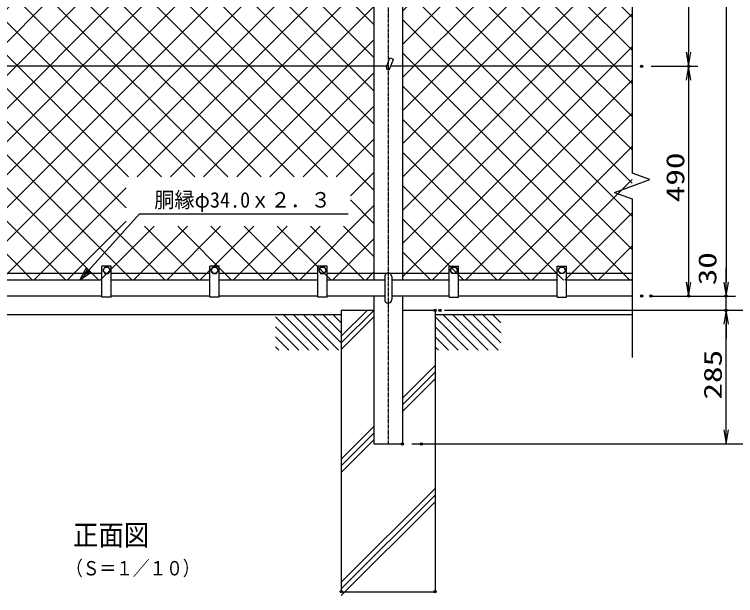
# Model space of a CAD drawing. Units: millimetres, scale not verified. Extents: x -2950 to 2950, y -2100 to 2100.
# Drawn here: x -1574 to -38, y -533 to 706 of the extents above; entities that cross this region are included whole.
import ezdxf
from ezdxf.enums import TextEntityAlignment as Align

# ---------------------------------------------------------------- set-up
doc = ezdxf.new("R2010")
doc.units = ezdxf.units.MM
doc.header["$LTSCALE"] = 10
doc.header["$PDMODE"] = 32
doc.header["$PDSIZE"] = 5
doc.linetypes.add('USER1', pattern=[1.125, 0.75, -0.125, 0.125, -0.125])
for name, color, linetype, lineweight in [('0-1_1', 7, 'Continuous', 25), ('0-2_0', 7, 'Continuous', 25), ('0-3_2', 7, 'Continuous', 25), ('0-4_EXTCNT-L', 2, 'Continuous', 25)]:
    doc.layers.add(name, color=color, linetype=linetype, lineweight=lineweight)
doc.layers.add('0-5_DEFPOINTS', color=7, linetype='Continuous')
doc.styles.add('ＭＳ ゴシック', font='')
doc.styles.get('ＭＳ ゴシック').set_extended_font_data('MS Gothic')

# ---------------------------------------------------------------- blocks, each defined once
blk = doc.blocks.new('C20')
at = {"layer": '0-1_1', "color": 4}
blk.add_line((27324.6, 28577.9), (28030, 27872.4), dxfattribs=at)
blk = doc.blocks.new('C21')
at = {"layer": '0-1_1', "color": 4}
blk.add_line((27492.2, 28622.4), (28242.2, 27872.4), dxfattribs=at)
blk = doc.blocks.new('C22')
at = {"layer": '0-1_1', "color": 4}
blk.add_line((27704.3, 28622.4), (28454.3, 27872.4), dxfattribs=at)
blk = doc.blocks.new('C23')
at = {"layer": '0-1_1', "color": 4}
blk.add_line((27916.4, 28622.4), (28666.4, 27872.4), dxfattribs=at)
blk = doc.blocks.new('C24')
at = {"layer": '0-1_1', "color": 4}
blk.add_line((28128.6, 28622.4), (28724.6, 28026.5), dxfattribs=at)
blk = doc.blocks.new('C25')
at = {"layer": '0-1_1', "color": 4}
blk.add_line((28340.7, 28622.4), (28724.6, 28238.6), dxfattribs=at)
blk = doc.blocks.new('C26')
at = {"layer": '0-1_1', "color": 4}
blk.add_line((28552.8, 28622.4), (28724.6, 28450.7), dxfattribs=at)
blk = doc.blocks.new('C27')
at = {"layer": '0-1_1', "color": 4}
blk.add_line((27324.6, 28365.8), (27817.9, 27872.4), dxfattribs=at)
blk = doc.blocks.new('C28')
at = {"layer": '0-1_1', "color": 4}
blk.add_line((27324.6, 28153.7), (27605.8, 27872.4), dxfattribs=at)
blk = doc.blocks.new('C29')
at = {"layer": '0-1_1', "color": 4}
blk.add_line((27324.6, 27941.5), (27393.6, 27872.4), dxfattribs=at)
blk = doc.blocks.new('C30')
at = {"layer": '0-1_1', "color": 4}
blk.add_line((30524.6, 28577.9), (31230, 27872.4), dxfattribs=at)
blk = doc.blocks.new('C31')
at = {"layer": '0-1_1', "color": 4}
blk.add_line((30692.2, 28622.4), (31442.2, 27872.4), dxfattribs=at)
blk = doc.blocks.new('C32')
at = {"layer": '0-1_1', "color": 4}
blk.add_line((30904.3, 28622.4), (31654.3, 27872.4), dxfattribs=at)
blk = doc.blocks.new('C33')
at = {"layer": '0-1_1', "color": 4}
blk.add_line((31116.4, 28622.4), (31866.4, 27872.4), dxfattribs=at)
blk = doc.blocks.new('C34')
at = {"layer": '0-1_1', "color": 4}
blk.add_line((31328.6, 28622.4), (31924.6, 28026.5), dxfattribs=at)
blk = doc.blocks.new('C35')
at = {"layer": '0-1_1', "color": 4}
blk.add_line((31540.7, 28622.4), (31924.6, 28238.6), dxfattribs=at)
blk = doc.blocks.new('C36')
at = {"layer": '0-1_1', "color": 4}
blk.add_line((31752.8, 28622.4), (31924.6, 28450.7), dxfattribs=at)
blk = doc.blocks.new('C37')
at = {"layer": '0-1_1', "color": 4}
blk.add_line((30524.6, 28365.8), (31017.9, 27872.4), dxfattribs=at)
blk = doc.blocks.new('C38')
at = {"layer": '0-1_1', "color": 4}
blk.add_line((30524.6, 28153.7), (30805.8, 27872.4), dxfattribs=at)
blk = doc.blocks.new('C39')
at = {"layer": '0-1_1', "color": 4}
blk.add_line((30524.6, 27941.5), (30593.6, 27872.4), dxfattribs=at)
blk = doc.blocks.new('C40')
at = {"layer": '0-1_1', "color": 4}
blk.add_line((34816.5, 35106.8), (34824.6, 35099.4), dxfattribs=at)
blk = doc.blocks.new('DARROWS')
at = {"layer": '0-2_0', "color": 2}
blk.add_line((0, 0), (-9.991, 0), dxfattribs=at)
blk.add_lwpolyline([(-10, -1.667), (0, 0), (-10, 1.667)], dxfattribs=at)
blk = doc.blocks.new('X60')
at = {"layer": '0-2_0', "color": 4}
for p, q in [((14605.3, 23797.7), (25612.3, 34804.7)), ((14605.3, 24504.8), (24905.2, 34804.7)), ((14605.3, 31575.8), (17834.1, 34804.7)), ((14605.3, 32282.9), (17127, 34804.7)), ((14605.3, 32990), (16419.9, 34804.7)), ((14605.3, 33697.2), (15712.8, 34804.7)), ((14605.3, 34404.3), (15005.7, 34804.7)), ((25999.3, 23498.2), (14692.8, 34804.7)), ((17672.9, 32531.6), (15399.9, 34804.7)), ((17672.9, 33238.7), (16107, 34804.7)), ((17672.9, 33945.9), (16814.1, 34804.7)), ((18330.6, 33995.3), (17521.2, 34804.7)), ((17731.9, 33995.3), (18541.2, 34804.7)), ((19037.7, 33995.3), (18228.3, 34804.7)), ((18439, 33995.3), (19248.3, 34804.7)), ((19744.8, 33995.3), (18935.4, 34804.7)), ((19146.1, 33995.3), (19955.4, 34804.7)), ((20451.9, 33995.3), (19642.5, 34804.7)), ((19853.2, 33995.3), (20662.5, 34804.7)), ((21159, 33995.3), (20349.7, 34804.7)), ((20560.3, 33995.3), (21369.6, 34804.7)), ((25999.3, 29862.2), (21056.8, 34804.7)), ((21267.4, 33995.3), (22076.8, 34804.7)), ((21664.5, 32271.1), (24198.1, 34804.7)), ((21664.5, 32978.2), (23491, 34804.7)), ((21664.5, 33685.3), (22783.9, 34804.7)), ((25999.3, 30569.3), (21763.9, 34804.7)), ((25999.3, 31276.4), (22471, 34804.7)), ((25999.3, 31983.5), (23178.1, 34804.7)), ((25999.3, 32690.6), (23885.2, 34804.7)), ((25999.3, 33397.7), (24592.3, 34804.7)), ((25999.3, 34104.8), (25299.4, 34804.7)), ((14605.3, 23090.6), (25999.3, 34484.6)), ((18680.2, 30110.1), (14605.3, 34185.1)), ((14605.3, 30868.7), (17672.9, 33936.4)), ((14605.3, 22383.4), (25999.3, 33777.4)), ((17973.1, 30110.1), (14605.3, 33478)), ((25999.3, 29155.1), (21664.5, 33489.9)), ((14605.3, 30161.6), (17672.9, 33229.3)), ((14605.3, 21676.3), (25999.3, 33070.3)), ((17266, 30110.1), (14605.3, 32770.9)), ((25999.3, 28448), (21664.5, 32782.8)), ((14605.3, 29454.5), (17672.9, 32522.2)), ((14605.3, 20969.2), (25999.3, 32363.2)), ((16675.1, 29994), (14605.3, 32063.8)), ((14605.3, 28747.4), (17858.1, 32000.2)), ((16675.1, 30110.1), (18565.2, 32000.2)), ((17382.2, 30110.1), (19272.3, 32000.2)), ((18089.3, 30110.1), (19979.4, 32000.2)), ((25999.3, 24205.3), (18204.4, 32000.2)), ((18796.4, 30110.1), (20686.5, 32000.2)), ((25999.3, 24912.4), (18911.5, 32000.2)), ((19091, 29697.6), (21393.6, 32000.2)), ((25999.3, 25619.5), (19618.6, 32000.2)), ((25999.3, 26326.6), (20325.7, 32000.2)), ((25999.3, 27033.7), (21032.8, 32000.2)), ((25999.3, 27740.8), (21664.5, 32075.7)), ((15217.8, 20874.7), (25999.3, 31656.1)), ((16675.1, 29286.9), (14605.3, 31356.7)), ((15924.9, 20874.7), (25999.3, 30949)), ((22180, 23074.8), (14605.3, 30649.6)), ((16632, 20874.7), (25999.3, 30241.9)), ((14605.3, 28040.3), (16675.1, 30110.1)), ((21472.9, 23074.8), (14605.3, 29942.5)), ((25999.3, 22791.1), (19091, 29699.4)), ((17339.1, 20874.7), (25999.3, 29534.8)), ((14605.3, 27333.2), (16675.1, 29403)), ((20765.8, 23074.8), (14605.3, 29235.4)), ((14605.3, 25211.9), (18558.5, 29165.1)), ((14605.3, 25919), (17851.4, 29165.1)), ((14605.3, 26626.1), (17144.3, 29165.1)), ((22887.1, 23074.8), (16796.8, 29165.1)), ((23594.2, 23074.8), (17504, 29165.1)), ((24301.3, 23074.8), (18211.1, 29165.1)), ((25008.4, 23074.8), (18918.2, 29165.1)), ((18046.2, 20874.7), (25999.3, 28827.7)), ((20719.1, 22414.4), (14605.3, 28528.2)), ((20953.5, 23074.8), (25999.3, 28120.6)), ((21551.7, 20874.7), (14605.3, 27821.1)), ((21660.6, 23074.8), (25999.3, 27413.5)), ((20844.6, 20874.7), (14605.3, 27114)), ((22367.7, 23074.8), (25999.3, 26706.4)), ((20137.5, 20874.7), (14605.3, 26406.9)), ((23074.8, 23074.8), (25999.3, 25999.3)), ((19430.4, 20874.7), (14605.3, 25699.8)), ((23781.9, 23074.8), (25999.3, 25292.2)), ((18723.3, 20874.7), (14605.3, 24992.7)), ((24489, 23074.8), (25999.3, 24585.1)), ((18016.2, 20874.7), (14605.3, 24285.6)), ((25196.1, 23074.8), (25999.3, 23878)), ((17309.1, 20874.7), (14605.3, 23578.5)), ((25498.4, 22670), (25999.3, 23170.8)), ((16602, 20874.7), (14605.3, 22871.4)), ((18753.4, 20874.7), (20719.1, 22840.4)), ((24410.2, 20874.7), (25999.3, 22463.7)), ((25999.3, 22084), (25498.4, 22584.9)), ((15894.9, 20874.7), (14605.3, 22164.3)), ((19460.5, 20874.7), (20719.1, 22133.3)), ((20167.6, 20874.7), (21317.7, 22024.8)), ((20874.7, 20874.7), (22024.8, 22024.8)), ((22258.8, 20874.7), (21108.7, 22024.8)), ((21581.8, 20874.7), (22731.9, 22024.8)), ((22965.9, 20874.7), (21815.9, 22024.8)), ((22288.9, 20874.7), (23439, 22024.8)), ((23673.1, 20874.7), (22523, 22024.8)), ((22996, 20874.7), (24146.1, 22024.8)), ((24380.2, 20874.7), (23230.1, 22024.8)), ((23703.1, 20874.7), (24853.2, 22024.8)), ((25087.3, 20874.7), (23937.2, 22024.8)), ((25794.4, 20874.7), (24644.3, 22024.8)), ((25999.3, 21376.9), (25351.4, 22024.8)), ((25117.3, 20874.7), (25999.3, 21756.6)), ((15187.8, 20874.7), (14605.3, 21457.2)), ((25824.4, 20874.7), (25999.3, 21049.5))]:
    blk.add_line(p, q, dxfattribs=at)
blk = doc.blocks.new('X61')
at = {"layer": '0-2_0', "color": 4}
for p, q in [((26605.3, 30140.8), (31269.1, 34804.7)), ((26605.3, 30847.9), (30562, 34804.7)), ((26605.3, 31555), (29854.9, 34804.7)), ((26605.3, 32262.1), (29147.8, 34804.7)), ((26605.3, 32969.2), (28440.7, 34804.7)), ((26605.3, 33676.3), (27733.6, 34804.7)), ((26605.3, 34383.4), (27026.5, 34804.7)), ((31502.3, 30016), (26713.6, 34804.7)), ((31502.3, 30723.1), (27420.7, 34804.7)), ((31502.3, 31430.2), (28127.8, 34804.7)), ((31502.3, 32137.3), (28834.9, 34804.7)), ((31502.3, 32844.4), (29542, 34804.7)), ((31502.3, 33551.6), (30249.1, 34804.7)), ((31502.3, 34258.7), (30956.3, 34804.7)), ((26605.3, 29433.7), (31502.3, 34330.7)), ((31502.3, 29308.9), (26605.3, 34205.9)), ((26605.3, 28726.6), (31502.3, 33623.6)), ((31502.3, 28601.8), (26605.3, 33498.8)), ((26605.3, 28019.5), (31502.3, 32916.5)), ((31502.3, 27894.7), (26605.3, 32791.7)), ((26605.3, 27312.4), (31502.3, 32209.4)), ((31502.3, 27187.6), (26605.3, 32084.6)), ((26605.3, 26605.3), (31502.3, 31502.3)), ((31502.3, 26480.5), (26605.3, 31377.5)), ((26605.3, 25898.2), (31502.3, 30795.2)), ((31502.3, 25773.4), (26605.3, 30670.4)), ((26605.3, 25191.1), (31502.3, 30088.1)), ((31502.3, 25066.3), (26605.3, 29963.3)), ((26605.3, 24483.9), (31502.3, 29380.9)), ((31502.3, 24359.2), (26605.3, 29256.2)), ((26605.3, 23776.8), (31502.3, 28673.8)), ((31502.3, 23652.1), (26605.3, 28549.1)), ((26605.3, 23069.7), (31502.3, 27966.7)), ((31502.3, 22945), (26605.3, 27842)), ((26605.3, 22362.6), (31502.3, 27259.6)), ((31502.3, 22237.8), (26605.3, 27134.8)), ((26605.3, 21655.5), (31502.3, 26552.5)), ((31502.3, 21530.7), (26605.3, 26427.7)), ((26605.3, 20948.4), (31502.3, 25845.4)), ((31451.2, 20874.7), (26605.3, 25720.6)), ((27238.6, 20874.7), (31502.3, 25138.3)), ((30744.1, 20874.7), (26605.3, 25013.5)), ((30037, 20874.7), (26605.3, 24306.4)), ((27945.7, 20874.7), (31502.3, 24431.2)), ((28652.8, 20874.7), (31502.3, 23724.1)), ((29329.9, 20874.7), (26605.3, 23599.3)), ((29360, 20874.7), (31502.3, 23017)), ((28622.8, 20874.7), (26605.3, 22892.2)), ((30067.1, 20874.7), (31502.3, 22309.9)), ((27915.7, 20874.7), (26605.3, 22185.1)), ((30774.2, 20874.7), (31502.3, 21602.8)), ((27208.6, 20874.7), (26605.3, 21478)), ((31481.3, 20874.7), (31502.3, 20895.7))]:
    blk.add_line(p, q, dxfattribs=at)

msp = doc.modelspace()

# ---------------------------------------------------------------- linework, layer by layer
at = {"layer": '0-1_1', "color": 4}
for p, q in [((-257.68, 1620.94), (-257.68, 367.26)), ((-295.27, 326.22), (-220.09, 353.58)), ((-220.09, 353.58), (-257.68, 367.26)), ((-295.27, 326.22), (-257.68, 312.53)), ((-257.68, 312.53), (-257.68, -25.47)), ((-877.68, 5.61), (-807.89, 75.4)), ((-877.68, 19.75), (-822.03, 75.4)), ((-877.68, -8.54), (-807.98, 61.16)), ((-747.38, -112.08), (-677.68, -42.38)), ((-747.38, -126.23), (-677.68, -56.53)), ((-747.38, -140.37), (-677.68, -70.67)), ((-877.68, -242.38), (-807.98, -172.68)), ((-877.68, -256.53), (-807.98, -186.83)), ((-877.68, -270.67), (-807.98, -200.97)), ((-877.68, -504.52), (-677.68, -304.52)), ((-877.68, -518.66), (-677.68, -318.66)), ((-877.68, -532.8), (-677.68, -332.8))]:
    msp.add_line(p, q, dxfattribs=at)
at = {"layer": '0-1_1', "color": 4, "linetype": 'USER1'}
msp.add_line((-777.68, 1608.4), (-777.68, -209.6), dxfattribs=at)
at = {"layer": '0-1_1', "color": 2}
msp.add_line((-57.68, 1545.4), (-57.68, 135.4), dxfattribs=at)
at = {"layer": '0-1_1'}
for p, q in [((-807.98, 1532.4), (-807.98, 139.4)), ((-747.38, 1532.4), (-747.38, 139.4)), ((-781.44, 593.2), (-774.26, 612.94)), ((-774.26, 612.94), (-766.74, 610.2)), ((-773.92, 590.47), (-766.74, 610.2)), ((-780.64, 595.4), (-1972.13, 595.4)), ((-257.68, 595.4), (-772.13, 595.4)), ((-1387.68, 103.4), (-1387.68, 169.4)), ((-1367.68, 169.4), (-1387.68, 169.4)), ((-1367.68, 103.4), (-1367.68, 169.4)), ((-1157.68, 103.4), (-1157.68, 169.4)), ((-1137.68, 169.4), (-1157.68, 169.4)), ((-1137.68, 103.4), (-1137.68, 169.4)), ((-927.68, 103.4), (-927.68, 169.4)), ((-907.68, 169.4), (-927.68, 169.4)), ((-907.68, 103.4), (-907.68, 169.4)), ((-647.68, 103.4), (-647.68, 169.4)), ((-647.68, 169.4), (-627.68, 169.4)), ((-627.68, 103.4), (-627.68, 169.4)), ((-417.68, 103.4), (-417.68, 169.4)), ((-417.68, 169.4), (-397.68, 169.4)), ((-397.68, 103.4), (-397.68, 169.4)), ((-1387.68, 153.4), (-1597.68, 153.4)), ((-1387.68, 139.4), (-1597.68, 139.4)), ((-1157.68, 153.4), (-1367.68, 153.4)), ((-1157.68, 139.4), (-1367.68, 139.4)), ((-927.68, 153.4), (-1137.68, 153.4)), ((-927.68, 139.4), (-1137.68, 139.4)), ((-807.98, 153.4), (-907.68, 153.4)), ((-785.18, 139.4), (-907.68, 139.4)), ((-647.68, 153.4), (-807.98, 153.4)), ((-785.18, 146.9), (-785.18, 97.9)), ((-770.18, 146.9), (-770.18, 97.9)), ((-647.68, 139.4), (-770.18, 139.4)), ((-417.68, 153.4), (-627.68, 153.4)), ((-417.68, 139.4), (-627.68, 139.4)), ((-257.68, 153.4), (-397.68, 153.4)), ((-257.68, 139.4), (-397.68, 139.4)), ((-1387.68, 105.4), (-1597.68, 105.4)), ((-1367.68, 103.4), (-1387.68, 103.4)), ((-1157.68, 105.4), (-1367.68, 105.4)), ((-1137.68, 103.4), (-1157.68, 103.4)), ((-927.68, 105.4), (-1137.68, 105.4)), ((-907.68, 103.4), (-927.68, 103.4)), ((-785.18, 105.4), (-907.68, 105.4)), ((-807.98, 105.4), (-807.98, -209.6)), ((-647.68, 105.4), (-770.18, 105.4)), ((-747.38, 105.4), (-747.38, -209.6)), ((-647.68, 103.4), (-627.68, 103.4)), ((-417.68, 105.4), (-627.68, 105.4)), ((-417.68, 103.4), (-397.68, 103.4)), ((-257.68, 105.4), (-397.68, 105.4)), ((-877.68, 65.4), (-1877.68, 65.4)), ((-877.68, 75.4), (-877.68, -524.6)), ((-877.68, 75.4), (-807.98, 75.4)), ((-747.38, 75.4), (-677.68, 75.4)), ((-677.68, 75.4), (-677.68, -524.6)), ((-257.68, 65.4), (-677.68, 65.4)), ((-807.98, -209.6), (-747.38, -209.6)), ((-877.68, -524.6), (-677.68, -524.6))]:
    msp.add_line(p, q, dxfattribs=at)
at = {"layer": '0-1_1', "color": 1}
for p, q in [((-197.68, 105.4), (-37.68, 105.4)), ((-647.68, 75.4), (40.42, 75.4))]:
    msp.add_line(p, q, dxfattribs=at)
at = {"layer": '0-1_1', "color": 4}
for points in [[(-1434.73, 139.4), (-1307.68, 280.4), (-863.18, 280.4)], [(-1413.39, 157.85), (-1425.36, 149.8), (-1418.59, 162.54)]]:
    msp.add_lwpolyline(points, dxfattribs=at)
msp.add_lwpolyline([(-1410.79, 155.51), (-1434.73, 139.4), (-1421.19, 164.88)], close=True, dxfattribs=at)
at = {"layer": '0-1_1'}
for centre, radius, start, end in [((-777.68, 591.84), 4, 159.99965, 339.99972), ((-777.68, 146.9), 7.5, 359.97002, 179.99999), ((-777.68, 97.9), 7.5, 180, 0)]:
    msp.add_arc(centre, radius, start, end, dxfattribs=at)
at = {"layer": '0-3_2'}
for p, q in [((-921.68, 167.32), (-925.68, 160.4)), ((-925.68, 160.4), (-921.68, 153.47)), ((-913.68, 167.32), (-921.68, 167.32)), ((-909.68, 160.4), (-913.68, 167.32)), ((-913.68, 153.47), (-909.68, 160.4)), ((-415.68, 160.4), (-411.68, 167.32)), ((-411.68, 153.47), (-415.68, 160.4)), ((-411.68, 167.32), (-403.68, 167.32)), ((-403.68, 167.32), (-399.68, 160.4)), ((-399.68, 160.4), (-403.68, 153.47)), ((-921.68, 153.47), (-913.68, 153.47)), ((-403.68, 153.47), (-411.68, 153.47))]:
    msp.add_line(p, q, dxfattribs=at)
for points in [[(-1369.68, 160.4), (-1373.68, 167.32), (-1381.68, 167.32), (-1385.68, 160.4), (-1381.68, 153.47), (-1373.68, 153.47)], [(-1139.68, 160.4), (-1143.68, 167.32), (-1151.68, 167.32), (-1155.68, 160.4), (-1151.68, 153.47), (-1143.68, 153.47)], [(-645.68, 160.4), (-641.68, 167.32), (-633.68, 167.32), (-629.68, 160.4), (-633.68, 153.47), (-641.68, 153.47)]]:
    msp.add_lwpolyline(points, close=True, dxfattribs=at)
for centre in [(-1377.68, 160.4), (-1147.68, 160.4), (-917.68, 160.4), (-637.68, 160.4), (-407.68, 160.4)]:
    msp.add_circle(centre, 6.93, dxfattribs=at)
at = {"layer": '0-4_EXTCNT-L'}
for p, q in [((-137.68, 1055.4), (-137.68, 625.4)), ((-137.68, 565.4), (-137.68, 135.4)), ((-57.68, 135.4), (-57.68, 165.4)), ((-57.68, 75.4), (-57.68, 105.4)), ((-57.68, 45.4), (-57.68, 15.4)), ((-57.68, -179.6), (-57.68, 45.4))]:
    msp.add_line(p, q, dxfattribs=at)
at = {"layer": '0-4_EXTCNT-L', "color": 1}
for p, q in [((-217.68, 595.4), (-117.68, 595.4)), ((-217.68, 595.4), (-117.68, 595.4)), ((-217.68, 105.4), (-117.68, 105.4)), ((-197.68, 105.4), (-37.68, 105.4)), ((-657.68, 75.4), (-37.68, 75.4)), ((-647.68, 75.4), (-37.68, 75.4)), ((-727.38, -209.6), (-37.68, -209.6)), ((-687.38, -209.6), (128.1, -209.6))]:
    msp.add_line(p, q, dxfattribs=at)
at = {"layer": '0-5_DEFPOINTS'}
for p in [(-237.68, 595.4), (-137.68, 595.4), (-237.68, 105.4), (-217.68, 105.4), (-217.68, 105.4), (-137.68, 105.4), (-57.68, 105.4), (-677.68, 75.4), (-667.68, 75.4), (-57.68, 75.4), (-747.38, -209.6), (-707.38, -209.6), (-877.68, -524.6), (-677.68, -524.6)]:
    msp.add_point(p, dxfattribs=at)

# ---------------------------------------------------------------- block references
at = {"layer": '0-1_1', "xscale": 3, "yscale": 3, "rotation": 270}
msp.add_blockref('DARROWS', (-57.68, 105.4), dxfattribs=at)
at = {"layer": '0-2_0', "xscale": 0.1, "yscale": 0.1}
for name, p in [('C40', (-3740.14, -2891.85)), ('C21', (-3750.14, -2796.85)), ('C22', (-3750.14, -2796.85)), ('C23', (-3750.14, -2796.85)), ('C24', (-3750.14, -2796.85)), ('C25', (-3750.14, -2796.85)), ('C26', (-3750.14, -2796.85)), ('C31', (-3730.14, -2796.85)), ('C32', (-3730.14, -2796.85)), ('C33', (-3730.14, -2796.85)), ('C34', (-3730.14, -2796.85)), ('C35', (-3730.14, -2796.85)), ('C36', (-3730.14, -2796.85)), ('C20', (-3750.14, -2796.85)), ('C30', (-3730.14, -2796.85)), ('C27', (-3750.14, -2796.85)), ('C37', (-3730.14, -2796.85)), ('C28', (-3750.14, -2796.85)), ('C38', (-3730.14, -2796.85)), ('C29', (-3750.14, -2796.85)), ('C39', (-3730.14, -2796.85))]:
    msp.add_blockref(name, p, dxfattribs=at)
at = {"layer": '0-4_EXTCNT-L', "xscale": 0.1, "yscale": 0.1}
for name in ['X60', 'X61']:
    msp.add_blockref(name, (-3407.91, -1948.07), dxfattribs=at)
at = {"layer": '0-4_EXTCNT-L', "xscale": 3, "yscale": 3}
for p, rotation in [((-137.68, 595.4), 270), ((-137.68, 595.4), 90), ((-137.68, 105.4), 270), ((-57.68, 105.4), 270), ((-57.68, 75.4), 90), ((-57.68, 75.4), 90), ((-57.68, -209.6), 270)]:
    msp.add_blockref('DARROWS', p, dxfattribs=dict(at, rotation=rotation))

# ---------------------------------------------------------------- texts
at = {"layer": '0-1_1', "color": 4, "style": 'ＭＳ ゴシック'}
for s, height, width, p in [('胴縁φ34.0ｘ２．３', 33.17, 0.95, (-1276.18, 284.02)), ('正面図', 44.18, 0.9, (-1449.54, -439.18)), ('（Ｓ＝１／１０）', 30.65, 0.85, (-1464.04, -499.07))]:
    msp.add_text(s, height=height, dxfattribs=dict(at, width=width)).set_placement(p, align=Align.BOTTOM_LEFT)
at = {"layer": '0-4_EXTCNT-L', "color": 3, "style": 'ＭＳ ゴシック', "width": 1.35}
for s, p in [('490', (-135.28, 305.4)), ('30', (-66.86, 128.41)), ('285', (-55.28, -115.1))]:
    msp.add_text(s, height=38.49, rotation=90, dxfattribs=at).set_placement(p, align=Align.BOTTOM_LEFT)

doc.saveas('drawing.dxf')
